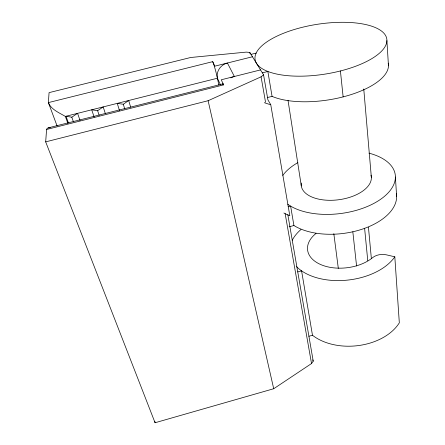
<?xml version="1.0" encoding="UTF-8"?>
<svg xmlns="http://www.w3.org/2000/svg" width="445" height="445" viewBox="0 0 445 445"><rect width="100%" height="100%" fill="white"/><g stroke="black" fill="none" stroke-linecap="round" stroke-linejoin="round"><path stroke-width="0.67" d="M287.82 214.668L313.224 361.134L311.528 363.548L273.714 388.735L155.066 422.75L45.679 141.866L46.608 129.095L47.76 128.01L50.268 127.709M45.679 141.866L208.115 100.715L261.076 76.824L263.557 74.799L249.795 52.415L246.18 52.121L190.677 57.494L49.067 92.632L48.377 102.606C51.119 109.576 59.285 112.774 65.354 116.412L217.41 78.225A12.927 12.082 -34 0 1 227.406 63.023L234.382 76.484A13.495 12.449 -32.2 0 0 230.872 77.881M119.516 110.66L117.246 103.379L123.315 104.252L128.672 100.509L130.663 107.162M94.134 117.035L91.703 109.793L97.622 110.71L103.19 106.911L105.332 113.52M68.374 122.764L66.016 116.245L71.795 117.202L77.564 113.341L80.083 120.55M308.88 336.27L312.473 335.257A51.503 34.932 -5.2 0 0 399.321 322.82L394.815 256.804L386.527 254.863A11.62 7.22 -3.8 0 0 372.71 257.577A36.757 22.211 -6.5 0 1 320.901 264.647A36.757 22.211 -6.5 0 1 316.061 233.397M297.716 271.912L301.582 270.849L312.473 335.257M289.178 226.789L293.911 225.515A57.811 31.979 -7.2 0 0 360.617 229.692A57.811 31.979 -7.2 0 0 396.35 193.547M288.215 206.769L290.63 206.124L293.911 225.515M222.934 83.866L48.333 127.843M267.367 97.572L272.067 96.376A65.226 26.5 -8.7 0 0 346.972 95.842A65.226 26.5 -8.7 0 0 388.207 63.173M260.553 69.904L221.243 79.788L223.635 84.862L46.53 129.495M262.361 72.852L267.857 71.467L272.067 96.376M251.008 54.379L256.181 53.089M252.471 56.76L214.818 66.166L212.693 61.66L48.377 102.606L57.11 126.007M283.877 212.999A70.783 37.625 -7.4 0 0 289.812 215.736L270.755 104.72L267.896 99.802L263.557 74.799M212.693 61.66A13.044 1.018 76 0 1 217.41 78.225L220.503 84.923M312.707 359.855L313.224 361.134M65.354 116.412L67.957 123.593M71.795 117.202L73.425 121.785M97.622 110.71L99.152 115.322M123.315 104.252L124.734 108.908M208.115 100.715L273.714 388.735M217.41 78.225L218.868 85.006M249.795 52.415L250.046 53.767M261.076 76.824L265.531 102.144M285.156 213.689L311.528 363.548M288.026 100.409L301.309 185.954M333.828 233.703L338.311 268.352M154.893 421.421L155.066 422.75M352.829 231.789L356.579 265.993M340.408 70.927L343.134 96.888M364.605 228.218L367.765 260.703M368.443 227.245L371.364 258.556M363.765 88.983L371.369 177.527M386.9 40.606A66.655 25.198 -8.9 0 1 287.37 75.65A66.655 25.198 -8.9 0 1 288.549 31.389A66.655 25.198 -8.9 0 1 386.9 40.606L388.468 65.804M395.41 177.027L396.64 196.718M394.815 256.804A55.202 33.392 -6.5 0 1 347.106 280.155A55.202 33.392 -6.5 0 1 296.554 266.65M292.237 240.244A55.202 33.392 -6.5 0 1 300.992 229.492M222.717 84.461A13.94 1.185 75.9 0 1 223.635 84.862M270.755 104.72A78.37 31.879 -8.7 0 1 264.336 102.667M368.938 153.141A58.924 31.295 -7.4 0 1 378.222 200.884A58.924 31.295 -7.4 0 1 287.804 204.261M282.781 175.408A58.924 31.295 -7.4 0 1 297.916 162.581M370.997 175.185A35.3 18.723 -7.5 0 1 337.532 199.894A35.3 18.723 -7.5 0 1 301.304 183.045"/></g></svg>
